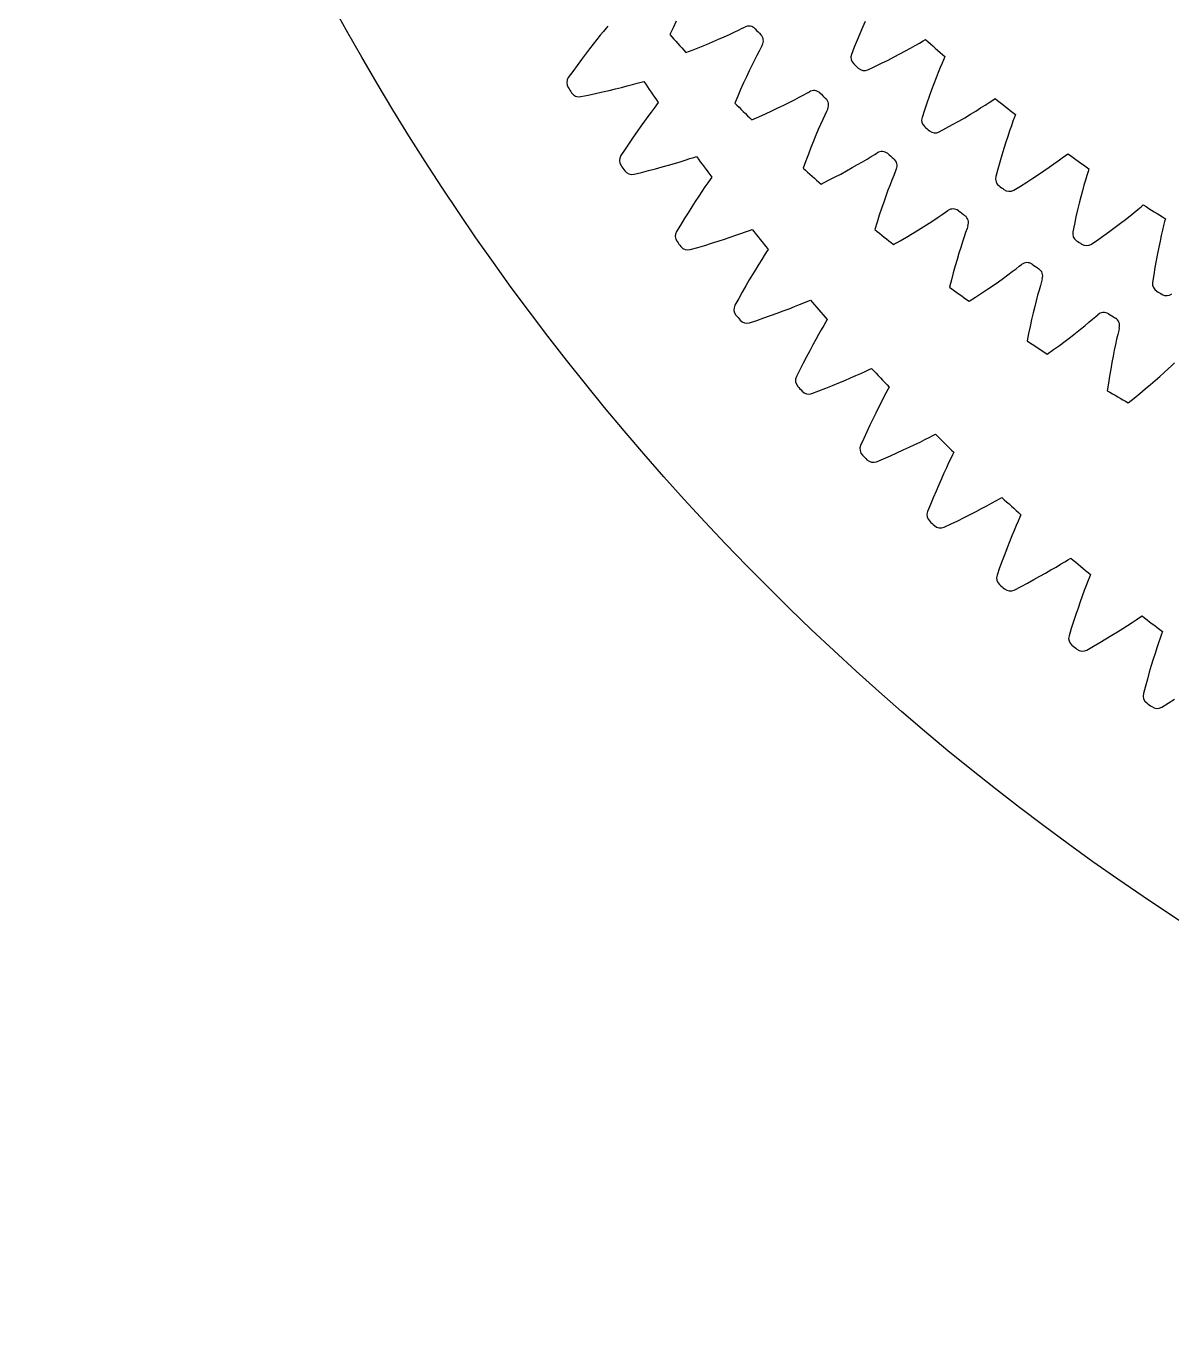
# Model space of a CAD drawing. Header units: millimetres. Extents: x -107 to 107, y -107 to 107.
# Drawn here: x -107.1 to -58.6, y -107.1 to -52 of the extents above; entities that cross this region are included whole.
import ezdxf

# ---------------------------------------------------------------- set-up
doc = ezdxf.new("R2010")
doc.units = ezdxf.units.MM

msp = doc.modelspace()

# ---------------------------------------------------------------- linework, layer by layer
at = {"layer": 'fixed_ring'}
for p, q in [((-82.676622, -52.208705), (-82.806641, -52.368345)), ((-82.564729, -52.073044), (-82.676622, -52.208705)), ((-82.48787, -51.980778), (-82.564729, -52.073044)), ((-83.102819, -52.740083), (-83.26431, -52.947551)), ((-82.949646, -52.546425), (-83.102819, -52.740083)), ((-82.806641, -52.368345), (-82.949646, -52.546425)), ((-83.607227, -53.39943), (-83.786811, -53.642311)), ((-83.432787, -53.167623), (-83.607227, -53.39943)), ((-83.26431, -52.947551), (-83.432787, -53.167623)), ((-83.970863, -53.895752), (-84.159298, -54.158583)), ((-83.786811, -53.642311), (-83.970863, -53.895752)), ((-81.909153, -54.575502), (-81.670018, -54.514023)), ((-81.670018, -54.514023), (-81.449246, -54.45552)), ((-81.449246, -54.45552), (-81.250596, -54.40141)), ((-81.250596, -54.40141), (-81.081215, -54.354145)), ((-81.081215, -54.354145), (-80.965708, -54.321305)), ((-83.63421, -54.965975), (-83.317546, -54.900314)), ((-83.317546, -54.900314), (-83.011242, -54.834852)), ((-83.011242, -54.834852), (-82.716402, -54.769192)), ((-82.716402, -54.769192), (-82.433772, -54.703743)), ((-82.433772, -54.703743), (-82.164285, -54.638985)), ((-82.164285, -54.638985), (-81.909153, -54.575502)), ((-80.659191, -55.619045), (-80.795003, -55.80267)), ((-80.535622, -55.454363), (-80.659191, -55.619045)), ((-80.429211, -55.314361), (-80.535622, -55.454363)), ((-80.35608, -55.219113), (-80.429211, -55.314361)), ((-80.940355, -56.002265), (-81.093471, -56.215989)), ((-80.795003, -55.80267), (-80.940355, -56.002265)), ((-81.418152, -56.681144), (-81.587938, -56.930973)), ((-81.253066, -56.442586), (-81.418152, -56.681144)), ((-81.093471, -56.215989), (-81.253066, -56.442586)), ((-81.761768, -57.191531), (-81.939605, -57.461646)), ((-81.587938, -56.930973), (-81.761768, -57.191531)), ((-79.92707, -57.862353), (-79.674664, -57.788777)), ((-79.674664, -57.788777), (-79.438162, -57.717839)), ((-79.438162, -57.717839), (-79.21989, -57.650606)), ((-79.21989, -57.650606), (-79.023549, -57.588641)), ((-79.023549, -57.588641), (-78.856181, -57.534679)), ((-78.856181, -57.534679), (-78.742071, -57.497272)), ((-81.382833, -58.247523), (-81.06903, -58.169325)), ((-81.06903, -58.169325), (-80.76557, -58.091737)), ((-80.76557, -58.091737), (-80.473574, -58.014407)), ((-80.473574, -58.014407), (-80.193769, -57.937773)), ((-80.193769, -57.937773), (-79.92707, -57.862353)), ((-78.097231, -58.370134), (-78.166517, -58.468215)), ((-78.384202, -58.781801), (-78.512607, -58.97068)), ((-78.267278, -58.612337), (-78.384202, -58.781801)), ((-78.166517, -58.468215), (-78.267278, -58.612337)), ((-78.794406, -59.395538), (-78.944866, -59.628301)), ((-78.649909, -59.175896), (-78.794406, -59.395538)), ((-78.512607, -58.97068), (-78.649909, -59.175896)), ((-79.100338, -59.873234), (-79.260057, -60.129615)), ((-78.944866, -59.628301), (-79.100338, -59.873234)), ((-79.423391, -60.396878), (-79.590348, -60.67385)), ((-79.260057, -60.129615), (-79.423391, -60.396878)), ((-76.506459, -60.624238), (-76.393926, -60.582325)), ((-78.103501, -61.167889), (-77.826964, -61.080192)), ((-77.826964, -61.080192), (-77.563474, -60.994229)), ((-77.563474, -60.994229), (-77.314192, -60.910676)), ((-77.314192, -60.910676), (-77.080698, -60.830392)), ((-77.080698, -60.830392), (-76.865271, -60.754534)), ((-76.865271, -60.754534), (-76.671549, -60.684812)), ((-76.671549, -60.684812), (-76.506459, -60.624238)), ((-79.002773, -61.436971), (-78.692326, -61.346358)), ((-78.692326, -61.346358), (-78.392192, -61.256767)), ((-78.392192, -61.256767), (-78.103501, -61.167889)), ((-75.875177, -61.677632), (-75.985272, -61.851611)), ((-75.780226, -61.529618), (-75.875177, -61.677632)), ((-75.714894, -61.42886), (-75.780226, -61.529618)), ((-76.235101, -62.255958), (-76.370752, -62.481171)), ((-76.106066, -62.045445), (-76.235101, -62.255958)), ((-75.985272, -61.851611), (-76.106066, -62.045445)), ((-76.511839, -62.719731), (-76.657449, -62.970652)), ((-76.370752, -62.481171), (-76.511839, -62.719731)), ((-76.80685, -63.23318), (-76.959429, -63.506726)), ((-76.657449, -62.970652), (-76.80685, -63.23318)), ((-76.959429, -63.506726), (-77.115243, -63.790116)), ((-74.831471, -63.936263), (-74.601353, -63.846759)), ((-74.601353, -63.846759), (-74.389113, -63.762396)), ((-74.389113, -63.762396), (-74.198316, -63.685028)), ((-74.198316, -63.685028), (-74.035764, -63.617939)), ((-74.035764, -63.617939), (-73.924986, -63.571585)), ((-76.497794, -64.529273), (-76.191195, -64.42639)), ((-76.191195, -64.42639), (-75.894859, -64.324938)), ((-75.894859, -64.324938), (-75.60993, -64.224653)), ((-75.60993, -64.224653), (-75.337098, -64.126031)), ((-75.337098, -64.126031), (-75.077234, -64.02966)), ((-75.077234, -64.02966), (-74.831471, -63.936263)), ((-73.212836, -64.390455), (-73.274111, -64.49373)), ((-73.466193, -64.82362), (-73.579186, -65.022104)), ((-73.363102, -64.645402), (-73.466193, -64.82362)), ((-73.274111, -64.49373), (-73.363102, -64.645402)), ((-73.826339, -65.468008), (-73.95783, -65.711989)), ((-73.699749, -65.23758), (-73.826339, -65.468008)), ((-73.579186, -65.022104), (-73.699749, -65.23758)), ((-74.09335, -65.9685), (-74.232195, -66.236761)), ((-73.95783, -65.711989), (-74.09335, -65.9685)), ((-74.373779, -66.516156), (-74.518203, -66.805516)), ((-74.232195, -66.236761), (-74.373779, -66.516156)), ((-71.79533, -66.669438), (-71.607759, -66.584545)), ((-71.607759, -66.584545), (-71.448004, -66.511046)), ((-71.448004, -66.511046), (-71.339156, -66.460325)), ((-73.277521, -67.291398), (-72.996804, -67.179864)), ((-72.996804, -67.179864), (-72.728109, -67.070473)), ((-72.728109, -67.070473), (-72.472282, -66.963847)), ((-72.472282, -66.963847), (-72.230426, -66.860753)), ((-72.230426, -66.860753), (-72.004048, -66.762172)), ((-72.004048, -66.762172), (-71.79533, -66.669438)), ((-73.871855, -67.519542), (-73.569589, -67.404551)), ((-73.569589, -67.404551), (-73.277521, -67.291398)), ((-70.830949, -67.693131), (-70.935961, -67.895949)), ((-70.735025, -67.510954), (-70.830949, -67.693131)), ((-70.652134, -67.355864), (-70.735025, -67.510954)), ((-70.595014, -67.250235), (-70.652134, -67.355864)), ((-71.047863, -68.116048), (-71.165192, -68.351327)), ((-70.935961, -67.895949), (-71.047863, -68.116048)), ((-71.412094, -68.862039), (-71.540164, -69.135607)), ((-71.286879, -68.600343), (-71.412094, -68.862039)), ((-71.165192, -68.351327), (-71.286879, -68.600343)), ((-71.670528, -69.42041), (-71.803334, -69.715284)), ((-71.540164, -69.135607), (-71.670528, -69.42041)), ((-69.088024, -69.471061), (-68.903977, -69.378778)), ((-68.903977, -69.378778), (-68.747269, -69.298986)), ((-68.747269, -69.298986), (-68.640524, -69.243977)), ((-70.268255, -70.02885), (-70.004121, -69.908863)), ((-70.004121, -69.908863), (-69.752736, -69.792151)), ((-69.752736, -69.792151), (-69.51517, -69.679523)), ((-69.51517, -69.679523), (-69.292891, -69.572019)), ((-69.292891, -69.572019), (-69.088024, -69.471061)), ((-71.12911, -70.403048), (-70.831655, -70.276131)), ((-70.831655, -70.276131), (-70.544316, -70.151456)), ((-70.544316, -70.151456), (-70.268255, -70.02885)), ((-68.083707, -70.455604), (-68.180573, -70.662437)), ((-67.995102, -70.269758), (-68.083707, -70.455604)), ((-67.918442, -70.111495), (-67.995102, -70.269758)), ((-67.865566, -70.003678), (-67.918442, -70.111495)), ((-68.283636, -70.886811), (-68.391518, -71.126568)), ((-68.180573, -70.662437), (-68.283636, -70.886811)), ((-68.503209, -71.380225), (-68.617921, -71.646692)), ((-68.391518, -71.126568), (-68.503209, -71.380225)), ((-68.735013, -71.925136), (-68.853951, -72.214897)), ((-68.617921, -71.646692), (-68.735013, -71.925136)), ((-66.472166, -72.271859), (-66.271475, -72.162836)), ((-66.271475, -72.162836), (-66.091243, -72.063309)), ((-66.091243, -72.063309), (-65.937831, -71.97735)), ((-65.937831, -71.97735), (-65.833358, -71.918141)), ((-68.853951, -72.214897), (-68.974929, -72.514817)), ((-67.428598, -72.767106), (-67.169443, -72.636713)), ((-67.169443, -72.636713), (-66.922896, -72.510099)), ((-66.922896, -72.510099), (-66.689996, -72.388115)), ((-66.689996, -72.388115), (-66.472166, -72.271859)), ((-65.028809, -72.646431), (-65.077356, -72.756266)), ((-68.273896, -73.175233), (-67.981721, -73.03659)), ((-67.981721, -73.03659), (-67.699566, -72.90059)), ((-67.699566, -72.90059), (-67.428598, -72.767106)), ((-65.228811, -73.106672), (-65.317377, -73.317193)), ((-65.147664, -72.917451), (-65.228811, -73.106672)), ((-65.077356, -72.756266), (-65.147664, -72.917451)), ((-65.509703, -73.789344), (-65.611221, -74.04724)), ((-65.411438, -73.545487), (-65.509703, -73.789344)), ((-65.317377, -73.317193), (-65.411438, -73.545487)), ((-65.715249, -74.318057), (-65.821179, -74.600936)), ((-65.611221, -74.04724), (-65.715249, -74.318057)), ((-65.928503, -74.895196), (-66.037461, -75.199689)), ((-65.821179, -74.600936), (-65.928503, -74.895196)), ((-63.759372, -74.982247), (-63.546336, -74.857423)), ((-63.546336, -74.857423), (-63.350138, -74.740507)), ((-63.350138, -74.740507), (-63.174005, -74.633893)), ((-63.174005, -74.633893), (-63.024132, -74.541903)), ((-63.024132, -74.541903), (-62.922095, -74.478587)), ((-64.747769, -75.534453), (-64.482322, -75.390302)), ((-64.482322, -75.390302), (-64.228556, -75.249709)), ((-64.228556, -75.249709), (-63.987238, -75.113393)), ((-63.987238, -75.113393), (-63.759372, -74.982247)), ((-62.197214, -75.449846), (-62.270774, -75.642144)), ((-62.133371, -75.285993), (-62.197214, -75.449846)), ((-62.089228, -75.174316), (-62.133371, -75.285993)), ((-65.310726, -75.831713), (-65.024294, -75.681564)), ((-65.024294, -75.681564), (-64.747769, -75.534453)), ((-62.350901, -75.85602), (-62.435811, -76.087872)), ((-62.270774, -75.642144), (-62.350901, -75.85602)), ((-62.524304, -76.335443), (-62.615489, -76.597172)), ((-62.435811, -76.087872), (-62.524304, -76.335443)), ((-62.708667, -76.871911), (-62.803267, -77.158777)), ((-62.615489, -76.597172), (-62.708667, -76.871911)), ((-60.328631, -77.199997), (-60.156876, -77.086465)), ((-60.156876, -77.086465), (-60.010779, -76.98859)), ((-60.010779, -76.98859), (-59.91134, -76.921267)), ((-62.898807, -77.457072), (-62.995574, -77.765656)), ((-62.803267, -77.158777), (-62.898807, -77.457072)), ((-61.186111, -77.74372), (-60.950403, -77.597918)), ((-60.950403, -77.597918), (-60.727931, -77.457816)), ((-60.727931, -77.457816), (-60.520026, -77.324621)), ((-60.520026, -77.324621), (-60.328631, -77.199997)), ((-59.051472, -77.583334), (-59.091139, -77.696678)), ((-62.244286, -78.368287), (-61.96405, -78.206869)), ((-61.96405, -78.206869), (-61.693593, -78.048881)), ((-61.693593, -78.048881), (-61.434087, -77.894291)), ((-61.434087, -77.894291), (-61.186111, -77.74372)), ((-59.214275, -78.05801), (-59.285835, -78.274902)), ((-59.148418, -77.86294), (-59.214275, -78.05801)), ((-59.091139, -77.696678), (-59.148418, -77.86294)), ((-59.440041, -78.760841), (-59.520748, -79.025988)), ((-59.361461, -78.509947), (-59.440041, -78.760841)), ((-59.285835, -78.274902), (-59.361461, -78.509947)), ((-59.60293, -79.304213), (-59.68605, -79.594614)), ((-59.520748, -79.025988), (-59.60293, -79.304213)), ((-59.68605, -79.594614), (-59.769656, -79.896471)), ((-59.769656, -79.896471), (-59.854078, -80.208658)), ((-58.805829, -80.608513), (-58.541866, -80.439898)), ((-59.079426, -80.780944), (-58.805829, -80.608513))]:
    msp.add_line(p, q, dxfattribs=at)
for centre, radius, start, end in [((-83.85159, -54.372922), 0.375, 145.140171, 212.961083), ((0, 0), 97.5, 213.858349, 214.496081), ((0, 0), 100.3125, 212.961083, 213.114866), ((-83.705351, -54.597785), 0.375, 213.114866, 280.935778), ((-81.623619, -57.663582), 0.375, 147.418652, 215.239564), ((0, 0), 97.5, 216.13683, 216.774562), ((0, 0), 100.3125, 215.239564, 215.393347), ((-81.468556, -57.882453), 0.375, 215.393347, 283.214259), ((0, 0), 97.5, 218.415311, 219.053043), ((-79.266584, -60.863064), 0.375, 149.697133, 217.518046), ((0, 0), 100.3125, 217.518046, 217.671828), ((-79.102942, -61.075596), 0.375, 217.671828, 285.49274), ((-76.784213, -63.966308), 0.375, 151.975614, 219.796527), ((0, 0), 97.5, 220.693792, 221.331525), ((0, 0), 100.3125, 219.796527, 219.950309), ((-76.61225, -64.172167), 0.375, 219.950309, 287.771221), ((0, 0), 97.5, 222.972273, 223.610006), ((-74.180429, -66.968409), 0.375, 154.254095, 222.075008), ((0, 0), 100.3125, 222.075008, 222.22879), ((-74.000419, -67.167269), 0.375, 222.22879, 290.049702), ((0, 0), 97.5, 225.250754, 225.888487), ((-71.459352, -69.864619), 0.375, 156.532576, 224.353489), ((0, 0), 100.3125, 224.353489, 224.507271), ((-71.271577, -70.056165), 0.375, 224.507271, 292.328183), ((0, 0), 97.5, 227.529235, 228.166968), ((-68.625282, -72.650359), 0.375, 158.811057, 226.63197), ((0, 0), 100.3125, 226.63197, 226.785752), ((-68.430041, -72.834288), 0.375, 226.785752, 294.606664), ((0, 0), 97.5, 229.807716, 230.445449), ((-65.682701, -75.321223), 0.375, 161.089538, 228.910451), ((0, 0), 100.3125, 228.910451, 229.064233), ((-65.480302, -75.497245), 0.375, 229.064233, 296.885145), ((0, 0), 97.5, 232.086197, 232.72393), ((-62.636263, -77.872989), 0.375, 163.36802, 231.188932), ((0, 0), 100.3125, 231.188932, 231.342714), ((-62.427026, -78.040825), 0.375, 231.342714, 299.163626), ((-59.490784, -80.301622), 0.375, 165.646501, 233.467413), ((0, 0), 100.3125, 233.467413, 233.621195), ((-59.27504, -80.461007), 0.375, 233.621195, 301.442107)]:
    msp.add_arc(centre, radius, start, end, dxfattribs=at)
at = {"layer": 'outer'}
msp.add_circle((0, 0), 107.079107, dxfattribs=at)
at = {"layer": 'thin_ring_external'}
for p, q in [((-79.595261, -51.777926), (-79.733228, -52.054838)), ((-79.733228, -52.054838), (-79.872816, -52.342802)), ((-77.570551, -52.433793), (-77.349159, -52.333591)), ((-77.349159, -52.333591), (-77.145392, -52.23901)), ((-77.145392, -52.23901), (-76.962581, -52.152152)), ((-76.962581, -52.152152), (-76.807122, -52.076743)), ((-76.807122, -52.076743), (-76.700032, -52.025963)), ((-78.887325, -52.979954), (-78.599201, -52.867259)), ((-78.599201, -52.867259), (-78.322741, -52.755677)), ((-78.322741, -52.755677), (-78.058575, -52.645768)), ((-78.058575, -52.645768), (-77.807498, -52.538201)), ((-77.807498, -52.538201), (-77.570551, -52.433793)), ((-75.962734, -52.792063), (-76.017578, -52.89713)), ((-79.186601, -53.093277), (-78.887325, -52.979954)), ((-76.295, -53.428931), (-76.403608, -53.646323)), ((-76.192683, -53.228937), (-76.295, -53.428931)), ((-76.098887, -53.049586), (-76.192683, -53.228937)), ((-76.017578, -52.89713), (-76.098887, -53.049586)), ((-76.517015, -53.879097), (-76.63412, -54.12587)), ((-76.403608, -53.646323), (-76.517015, -53.879097)), ((-76.754067, -54.385632), (-76.876156, -54.657615)), ((-76.63412, -54.12587), (-76.754067, -54.385632)), ((-76.999804, -54.941211), (-77.124507, -55.235927)), ((-76.876156, -54.657615), (-76.999804, -54.941211)), ((-74.820599, -55.209244), (-74.604612, -55.097869)), ((-74.604612, -55.097869), (-74.40594, -54.993006)), ((-74.40594, -54.993006), (-74.227802, -54.896928)), ((-74.227802, -54.896928), (-74.076396, -54.813678)), ((-74.076396, -54.813678), (-73.972039, -54.757496)), ((-75.825774, -55.694668), (-75.555372, -55.569115)), ((-75.555372, -55.569115), (-75.297163, -55.445861)), ((-75.297163, -55.445861), (-75.051905, -55.325614)), ((-75.051905, -55.325614), (-74.820599, -55.209244)), ((-73.245993, -55.592681), (-73.319412, -55.74909)), ((-73.196585, -55.484951), (-73.245993, -55.592681)), ((-76.400867, -55.950384), (-76.107768, -55.821928)), ((-76.107768, -55.821928), (-75.825774, -55.694668)), ((-73.495899, -56.137954), (-73.593266, -56.360608)), ((-73.403927, -55.932996), (-73.495899, -56.137954)), ((-73.319412, -55.74909), (-73.403927, -55.932996)), ((-73.694639, -56.598868), (-73.798991, -56.851299)), ((-73.593266, -56.360608), (-73.694639, -56.598868)), ((-73.905517, -57.116847), (-74.01356, -57.394709)), ((-73.798991, -56.851299), (-73.905517, -57.116847)), ((-74.122566, -57.684248), (-74.232058, -57.984947)), ((-74.01356, -57.394709), (-74.122566, -57.684248)), ((-72.157581, -57.968689), (-71.932518, -57.840661)), ((-71.932518, -57.840661), (-71.722499, -57.718402)), ((-71.722499, -57.718402), (-71.529441, -57.603532)), ((-71.529441, -57.603532), (-71.356441, -57.498483)), ((-71.356441, -57.498483), (-71.209484, -57.407611)), ((-71.209484, -57.407611), (-71.108131, -57.346174)), ((-73.186723, -58.518268), (-72.911596, -58.376776)), ((-72.911596, -58.376776), (-72.647957, -58.23758)), ((-72.647957, -58.23758), (-72.396378, -58.101303)), ((-72.396378, -58.101303), (-72.157581, -57.968689)), ((-70.405724, -58.303151), (-70.480739, -58.491132)), ((-70.340388, -58.143197), (-70.405724, -58.303151)), ((-70.296544, -58.033085), (-70.340388, -58.143197)), ((-73.472881, -58.661523), (-73.186723, -58.518268)), ((-70.647996, -58.927854), (-70.737071, -59.17098)), ((-70.562125, -58.700519), (-70.647996, -58.927854)), ((-70.480739, -58.491132), (-70.562125, -58.700519)), ((-70.828398, -59.428409), (-70.921226, -59.699051)), ((-70.737071, -59.17098), (-70.828398, -59.428409)), ((-71.01494, -59.982067), (-71.10902, -60.276794)), ((-70.921226, -59.699051), (-71.01494, -59.982067)), ((-68.523399, -60.063777), (-68.355989, -59.950031)), ((-68.355989, -59.950031), (-68.213863, -59.851774)), ((-68.213863, -59.851774), (-68.11578, -59.785242)), ((-71.10902, -60.276794), (-71.203015, -60.582692)), ((-69.608082, -60.75411), (-69.363788, -60.605165)), ((-69.363788, -60.605165), (-69.132074, -60.460531)), ((-69.132074, -60.460531), (-68.913842, -60.321177)), ((-68.913842, -60.321177), (-68.71034, -60.188354)), ((-68.71034, -60.188354), (-68.523399, -60.063777)), ((-67.308341, -60.542024), (-67.365425, -60.705105)), ((-67.270178, -60.429817), (-67.308341, -60.542024)), ((-70.410282, -61.219621), (-70.131812, -61.061942)), ((-70.131812, -61.061942), (-69.864268, -60.906586)), ((-69.864268, -60.906586), (-69.608082, -60.75411)), ((-67.501332, -61.109941), (-67.575483, -61.341364)), ((-67.430744, -60.896672), (-67.501332, -61.109941)), ((-67.365425, -60.705105), (-67.430744, -60.896672)), ((-67.652028, -61.588721), (-67.730091, -61.850478)), ((-67.575483, -61.341364), (-67.652028, -61.588721)), ((-67.808979, -62.125506), (-67.88812, -62.412939)), ((-67.730091, -61.850478), (-67.808979, -62.125506)), ((-65.395657, -62.367322), (-65.234273, -62.245177)), ((-65.234273, -62.245177), (-65.097349, -62.139791)), ((-65.097349, -62.139791), (-65.002791, -62.068337)), ((-67.967028, -62.712085), (-68.045282, -63.022383)), ((-67.88812, -62.412939), (-67.967028, -62.712085)), ((-66.207306, -62.950914), (-65.983279, -62.794638)), ((-65.983279, -62.794638), (-65.772448, -62.644323)), ((-65.772448, -62.644323), (-65.575993, -62.501282)), ((-65.575993, -62.501282), (-65.395657, -62.367322)), ((-64.157764, -62.782904), (-64.206446, -62.948687)), ((-64.12538, -62.668894), (-64.157764, -62.782904)), ((-66.951005, -63.446311), (-66.691743, -63.277498)), ((-66.691743, -63.277498), (-66.443676, -63.112139)), ((-66.443676, -63.112139), (-66.207306, -62.950914)), ((-64.321506, -63.359934), (-64.383743, -63.594842)), ((-64.261898, -63.143339), (-64.321506, -63.359934)), ((-64.206446, -62.948687), (-64.261898, -63.143339)), ((-67.22106, -63.618004), (-66.951005, -63.446311)), ((-64.447558, -63.845784), (-64.512154, -64.111186)), ((-64.383743, -63.594842), (-64.447558, -63.845784)), ((-64.576896, -64.389883), (-64.641257, -64.680982)), ((-64.512154, -64.111186), (-64.576896, -64.389883)), ((-62.154374, -64.508158), (-61.999438, -64.377932)), ((-61.999438, -64.377932), (-61.868074, -64.265692)), ((-61.868074, -64.265692), (-61.777287, -64.189503)), ((-64.704787, -64.983767), (-64.767095, -65.297656)), ((-64.641257, -64.680982), (-64.704787, -64.983767)), ((-62.935166, -65.132432), (-62.719411, -64.964921)), ((-62.719411, -64.964921), (-62.516529, -64.804037)), ((-62.516529, -64.804037), (-62.327635, -64.651152)), ((-62.327635, -64.651152), (-62.154374, -64.508158)), ((-60.896876, -64.85999), (-60.93703, -65.028043)), ((-60.870356, -64.744476), (-60.896876, -64.85999)), ((-63.6526, -65.665157), (-63.402295, -65.483325)), ((-63.402295, -65.483325), (-63.162995, -65.305516)), ((-63.162995, -65.305516), (-62.935166, -65.132432)), ((-61.030941, -65.444628), (-61.081102, -65.682408)), ((-60.982471, -65.225272), (-61.030941, -65.444628)), ((-60.93703, -65.028043), (-60.982471, -65.225272)), ((-63.913536, -65.850415), (-63.6526, -65.665157)), ((-61.132021, -65.936281), (-61.182981, -66.204635)), ((-61.081102, -65.682408), (-61.132021, -65.936281)), ((-61.233408, -66.486274), (-61.282822, -66.780279)), ((-61.182981, -66.204635), (-61.233408, -66.486274)), ((-59.154582, -66.794684), (-58.97374, -66.632353)), ((-58.97374, -66.632353), (-58.808007, -66.480699)), ((-58.808007, -66.480699), (-58.659922, -66.342732)), ((-58.659922, -66.342732), (-58.534461, -66.223931)), ((-61.330809, -67.085914), (-61.377007, -67.402574)), ((-61.282822, -66.780279), (-61.330809, -67.085914)), ((-59.774599, -67.328518), (-59.555905, -67.144027)), ((-59.555905, -67.144027), (-59.348984, -66.965718)), ((-59.348984, -66.965718), (-59.154582, -66.794684)), ((-60.496338, -67.911029), (-60.245201, -67.712689)), ((-60.245201, -67.712689), (-60.004508, -67.518314)), ((-60.004508, -67.518314), (-59.774599, -67.328518))]:
    msp.add_line(p, q, dxfattribs=at)
for centre, radius, start, end in [((-21.875, 0), 78.125, 222.066128, 222.811921), ((-76.529006, -52.359692), 0.375, 43.771799, 117.133759), ((-21.875, 0), 75.3125, 223.771799, 224.033079), ((-76.289667, -52.60838), 0.375, 330.671119, 44.033079), ((-73.784196, -55.082057), 0.375, 46.698628, 120.060588), ((-21.875, 0), 75.3125, 226.698628, 226.959909), ((-73.532471, -55.318201), 0.375, 333.597949, 46.959909), ((-21.875, 0), 78.125, 224.992957, 225.73875), ((-70.903961, -57.66072), 0.375, 49.625457, 122.987417), ((-21.875, 0), 75.3125, 229.625457, 229.886738), ((-70.640507, -57.883703), 0.375, 336.524778, 49.886738), ((-21.875, 0), 78.125, 227.919787, 228.665579), ((-67.895814, -60.088953), 0.375, 52.552286, 125.914247), ((-21.875, 0), 75.3125, 232.552286, 232.813567), ((-67.621319, -60.298192), 0.375, 339.451607, 52.813567), ((-21.875, 0), 78.125, 230.846616, 231.592408), ((-64.767605, -62.360421), 0.375, 55.479116, 128.841076), ((-21.875, 0), 75.3125, 235.479116, 235.740397), ((-64.482784, -62.555371), 0.375, 342.378436, 55.740397), ((-21.875, 0), 78.125, 233.773445, 234.519238), ((-61.527494, -64.469197), 0.375, 58.405945, 131.767905), ((-21.875, 0), 75.3125, 238.405945, 238.667226), ((-61.23309, -64.64935), 0.375, 345.305266, 58.667226), ((-21.875, 0), 78.125, 236.700274, 237.446067), ((-21.875, 0), 78.125, 239.627104, 240.372896)]:
    msp.add_arc(centre, radius, start, end, dxfattribs=at)
at = {"layer": 'thin_ring_internal'}
for p, q in [((-71.614184, -51.781214), (-71.725767, -52.035542)), ((-71.83966, -52.303329), (-71.955158, -52.583784)), ((-71.725767, -52.035542), (-71.83966, -52.303329)), ((-72.071671, -52.876282), (-72.189534, -53.179515)), ((-71.955158, -52.583784), (-72.071671, -52.876282)), ((-69.693015, -52.913196), (-69.494274, -52.800981)), ((-69.494274, -52.800981), (-69.316254, -52.698164)), ((-69.316254, -52.698164), (-69.165091, -52.609072)), ((-69.165091, -52.609072), (-69.06235, -52.547546)), ((-70.918608, -53.551854), (-70.646689, -53.417486)), ((-70.646689, -53.417486), (-70.387298, -53.285585)), ((-70.387298, -53.285585), (-70.141179, -53.156905)), ((-70.141179, -53.156905), (-69.909304, -53.032378)), ((-69.909304, -53.032378), (-69.693015, -52.913196)), ((-68.288223, -53.384266), (-68.358107, -53.545214)), ((-68.23976, -53.274756), (-68.288223, -53.384266)), ((-71.496956, -53.826338), (-71.202473, -53.688056)), ((-71.202473, -53.688056), (-70.918608, -53.551854)), ((-68.525316, -53.945499), (-68.617077, -54.17477)), ((-68.438319, -53.734498), (-68.525316, -53.945499)), ((-68.358107, -53.545214), (-68.438319, -53.734498)), ((-68.712232, -54.420165), (-68.80976, -54.680206)), ((-68.617077, -54.17477), (-68.712232, -54.420165)), ((-68.908859, -54.953813), (-69.008869, -55.240157)), ((-68.80976, -54.680206), (-68.908859, -54.953813)), ((-66.221585, -55.113044), (-66.122357, -55.045999)), ((-69.109235, -55.538581), (-69.210363, -55.847798)), ((-69.008869, -55.240157), (-69.109235, -55.538581)), ((-67.166299, -55.713363), (-66.941571, -55.576359)), ((-66.941571, -55.576359), (-66.732113, -55.445543)), ((-66.732113, -55.445543), (-66.539797, -55.322643)), ((-66.539797, -55.322643), (-66.367657, -55.210258)), ((-66.367657, -55.210258), (-66.221585, -55.113044)), ((-68.197004, -56.301677), (-67.921001, -56.150177)), ((-67.921001, -56.150177), (-67.656825, -56.00116)), ((-67.656825, -56.00116), (-67.405025, -55.855291)), ((-67.405025, -55.855291), (-67.166299, -55.713363)), ((-65.434438, -56.197102), (-65.509783, -56.412539)), ((-65.364683, -56.00372), (-65.434438, -56.197102)), ((-65.303692, -55.839196), (-65.364683, -56.00372)), ((-65.261282, -55.727203), (-65.303692, -55.839196)), ((-68.483496, -56.455834), (-68.197004, -56.301677)), ((-65.588887, -56.646479), (-65.670499, -56.896703)), ((-65.509783, -56.412539), (-65.588887, -56.646479)), ((-65.753681, -57.161683), (-65.83769, -57.440293)), ((-65.670499, -56.896703), (-65.753681, -57.161683)), ((-65.921915, -57.731671), (-66.005834, -58.035131)), ((-65.83769, -57.440293), (-65.921915, -57.731671)), ((-63.839341, -57.954478), (-63.63734, -57.812419)), ((-63.63734, -57.812419), (-63.452022, -57.6792)), ((-63.452022, -57.6792), (-63.286277, -57.557582)), ((-63.286277, -57.557582), (-63.145731, -57.452536)), ((-63.145731, -57.452536), (-63.050312, -57.380173)), ((-66.005834, -58.035131), (-66.089925, -58.349409)), ((-64.53033, -58.417705), (-64.286871, -58.258302)), ((-64.286871, -58.258302), (-64.056253, -58.10355)), ((-64.056253, -58.10355), (-63.839341, -57.954478)), ((-62.241468, -58.295089), (-62.300559, -58.491991)), ((-62.189554, -58.12748), (-62.241468, -58.295089)), ((-62.153322, -58.013338), (-62.189554, -58.12748)), ((-65.330939, -58.916844), (-65.053292, -58.747272)), ((-65.053292, -58.747272), (-64.785974, -58.580926)), ((-64.785974, -58.580926), (-64.53033, -58.417705)), ((-62.430238, -58.949132), (-62.498063, -59.20344)), ((-62.364027, -58.711221), (-62.430238, -58.949132)), ((-62.300559, -58.491991), (-62.364027, -58.711221)), ((-62.566651, -59.472567), (-62.63532, -59.755349)), ((-62.498063, -59.20344), (-62.566651, -59.472567)), ((-62.703507, -60.050892), (-62.770729, -60.358481)), ((-62.63532, -59.755349), (-62.703507, -60.050892)), ((-60.611874, -60.159639), (-60.417931, -60.00676)), ((-60.417931, -60.00676), (-60.240165, -59.86362)), ((-60.240165, -59.86362), (-60.081309, -59.733132)), ((-60.081309, -59.733132), (-59.946709, -59.620568)), ((-59.946709, -59.620568), (-59.855385, -59.543102)), ((-62.770729, -60.358481), (-62.837532, -60.676883)), ((-61.276535, -60.659908), (-61.042144, -60.487449)), ((-61.042144, -60.487449), (-60.820321, -60.320333)), ((-60.820321, -60.320333), (-60.611874, -60.159639)), ((-58.997784, -60.412482), (-59.046035, -60.612318)), ((-58.9551, -60.242289), (-58.997784, -60.412482)), ((-58.925156, -60.126338), (-58.9551, -60.242289)), ((-62.048691, -61.202024), (-61.780719, -61.017543)), ((-61.780719, -61.017543), (-61.522884, -60.836846)), ((-61.522884, -60.836846), (-61.276535, -60.659908)), ((-59.150556, -61.075858), (-59.204392, -61.333491)), ((-59.097436, -60.834687), (-59.150556, -61.075858)), ((-59.046035, -60.612318), (-59.097436, -60.834687)), ((-59.258181, -61.605961), (-59.311305, -61.892071)), ((-59.204392, -61.333491), (-59.258181, -61.605961)), ((-59.363251, -62.190897), (-59.413575, -62.501698)), ((-59.311305, -61.892071), (-59.363251, -62.190897)), ((-59.413575, -62.501698), (-59.462891, -62.823273))]:
    msp.add_line(p, q, dxfattribs=at)
for centre, radius, start, end in [((-21.875, 0), 70.625, 228.07637, 228.967108), ((-71.837645, -53.309127), 0.375, 159.779652, 226.855998), ((-21.875, 0), 73.4375, 226.855998, 227.057045), ((-71.65028, -53.484114), 0.375, 227.057045, 294.133392), ((-21.875, 0), 70.625, 231.206805, 232.097543), ((-68.851921, -55.958), 0.375, 162.910087, 229.986433), ((-21.875, 0), 73.4375, 229.986433, 230.18748), ((-68.65528, -56.122494), 0.375, 230.18748, 297.263826), ((-21.875, 0), 70.625, 234.337239, 235.227978), ((-65.726, -58.439873), 0.375, 166.040521, 233.116868), ((-21.875, 0), 73.4375, 233.116868, 233.317915), ((-65.520669, -58.593383), 0.375, 233.317915, 300.394261), ((-21.875, 0), 70.625, 237.467674, 238.358413), ((-62.46921, -60.747337), 0.375, 169.170956, 236.247303), ((-21.875, 0), 73.4375, 236.247303, 236.44835), ((-62.255802, -60.889406), 0.375, 236.44835, 303.524696), ((-59.091271, -62.873508), 0.375, 172.301391, 239.377737), ((-21.875, 0), 73.4375, 239.377737, 239.578784), ((-58.870424, -63.003711), 0.375, 239.578784, 306.655131)]:
    msp.add_arc(centre, radius, start, end, dxfattribs=at)

doc.saveas('drawing.dxf')
